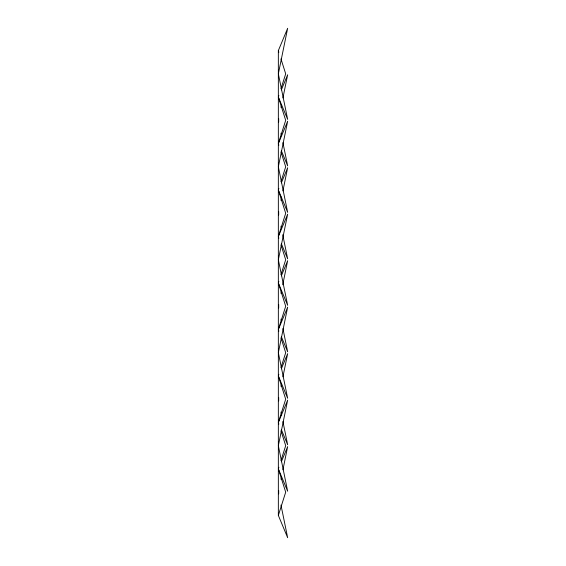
<?xml version="1.0" encoding="UTF-8"?>
<svg xmlns="http://www.w3.org/2000/svg" width="566" height="566" viewBox="0 0 566 566"><rect width="100%" height="100%" fill="white"/><g stroke="black" fill="none" stroke-linecap="round" stroke-linejoin="round"><path stroke-width="0.85" d="M278.698 118.598L278.698 122.03M280.977 107.427L281.507 104.852M282.915 97.975L287.655 74.783L281.337 89.909M278.698 211.557L278.698 214.995M280.977 200.392L281.684 196.954M282.915 190.94L287.655 167.748L281.337 182.875M278.698 304.522L278.698 307.961M280.977 293.351L281.507 290.775M282.738 284.762L287.655 260.707L281.337 275.833M278.698 397.488L278.698 400.919M280.977 386.316L281.507 383.741M282.915 376.864L287.655 353.672L281.337 368.799M278.698 490.446L278.698 493.885M280.977 479.282L281.507 476.706M282.915 469.83L287.655 446.638L281.337 461.764M278.868 145.214L278.345 143.552L285.696 120.317L278.345 97.076L278.868 95.413M280.969 88.77L285.696 73.835L280.969 58.892M278.868 238.18L278.345 236.517L285.696 213.276L278.345 190.035L278.868 188.379M280.969 181.736L285.696 166.793L280.969 151.858M278.868 331.138L278.345 329.483L285.696 306.241L278.345 283L278.868 281.337M280.969 274.701L285.696 259.759L280.969 244.816M278.868 424.104L278.345 422.448L285.696 399.207L278.345 375.966L278.868 374.303M280.969 367.659L285.696 352.724L280.969 337.782M280.977 505.056L287.655 537.7L278.345 515.407L285.696 492.165L278.345 468.924L278.868 467.268M280.969 460.625L285.696 445.683L280.969 430.747M278.345 515.407L278.345 50.593L287.655 28.3L278.345 73.835L287.655 119.362L278.345 97.076M278.345 143.552L287.655 121.266L278.345 166.793L287.655 212.328L278.345 190.035M278.345 236.517L287.655 214.224L278.345 259.759L287.655 305.293L278.345 283M278.345 329.483L287.655 307.189L278.345 352.724L287.655 398.252L278.345 375.966M278.345 422.448L287.655 400.155L278.345 445.683L287.655 491.217L278.345 468.924M281.337 150.719L287.655 165.845L282.915 142.653M281.337 243.684L287.655 258.811L282.738 234.756M281.337 336.65L287.655 351.776L282.915 328.577M281.337 429.608L287.655 444.735L282.915 421.543M278.345 50.593L278.868 52.249M280.977 133.201L281.507 135.776M280.977 226.167L281.507 228.742M280.977 319.125L281.507 321.707M280.977 412.09L281.684 415.529"/></g></svg>
